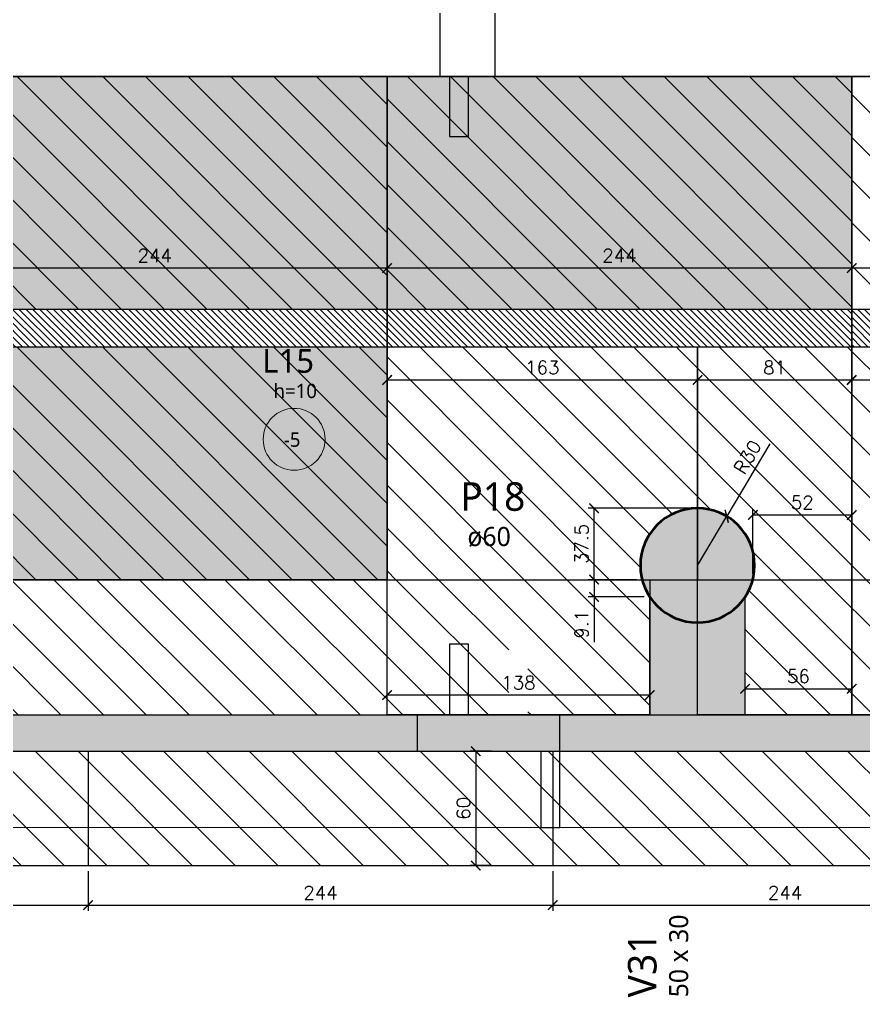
# Model space of a CAD drawing. Extents: x -32107 to -10774, y -8834 to 6017.
# Drawn here: x -29015 to -28572, y -7596 to -7083 of the extents above; entities that cross this region are included whole.
import ezdxf

# ---------------------------------------------------------------- set-up
doc = ezdxf.new("R2010")
doc.units = 0
doc.header["$PDMODE"] = 2
doc.header["$PDSIZE"] = 10
doc.layers.get('0').update_dxf_attribs({"lineweight": 13})
doc.layers.get('Defpoints').update_dxf_attribs({"lineweight": 13})
doc.layers.add('A-DETL', color=7, linetype='Continuous', lineweight=18, true_color=0x00a600)
for name, color, linetype, lineweight in [('A-FLOR', 7, 'Continuous', 18), ('A-FLOR-IDEN', 7, 'Continuous', 9), ('S-BEAM', 7, 'Continuous', 18), ('S-BEAM-IDEN', 7, 'Continuous', 9), ('S-COLS', 7, 'Continuous', 18), ('S-COLS-IDEN', 7, 'Continuous', 9)]:
    doc.layers.add(name, color=color, linetype=linetype, lineweight=lineweight)
for name, color, linetype in [('Cota', 4, 'Continuous'), ('Faixa Reesc', 8, 'Continuous'), ('Hachura 122x244', 253, 'Continuous'), ('Painéis', 200, 'Continuous'), ('Reaproveitamento', 251, 'Continuous')]:
    doc.layers.add(name, color=color, linetype=linetype)
doc.styles.add('Gadugi', font='gadugi.ttf', dxfattribs={"height": 15})
doc.styles.add('Gadugi_1', font='gadugi.ttf', dxfattribs={"height": 10})
doc.styles.add('Gadugi_3', font='gadugi.ttf', dxfattribs={"height": 7.5})
doc.styles.add('Gadugi_4', font='gadugi.ttf', dxfattribs={"height": 7.5})
doc.styles.add('ROMANS', font='romans.shx')
doc.dimstyles.new('Cota Paínel', dxfattribs={"dimtxt": 7, "dimasz": 5, "dimexe": 3, "dimexo": 3, "dimgap": 3, "dimtad": 1, "dimdec": 1, "dimzin": 12, "dimdsep": 46, "dimtxsty": 'ROMANS', "dimblk": 'ARCHTICK', "dimcen": 0, "dimclrd": 4, "dimclre": 4, "dimclrt": 1, "dimadec": 1, "dimazin": 3, "dimtfac": 1, "dimtdec": 1, "dimtmove": 0, "dimatfit": 3, "dimldrblk": 'OBLIQUE', "dimfxl": 0, "dimtolj": 1, "dimtzin": 12, "dimarcsym": 0})
pattern_1 = [(135, (47.011, -948.851), (-11.22532, -11.22532), [])]

# ---------------------------------------------------------------- blocks, each defined once
blk = doc.blocks.new('PED_TAG_LAJE_R01 - TÍTULO_ESPESSURA_REBAIXO-2413107-PL K 100 - FORMA DO 6º PAVIMENTO')
at = {"layer": 'A-FLOR-IDEN'}
blk.add_circle((-0.046, -0.667), 0.325, dxfattribs=at)
blk = doc.blocks.new('_ArchTick')
at = {"color": 0, "linetype": 'ByBlock', "const_width": 0.15}
blk.add_lwpolyline([(-0.5, -0.5), (0.5, 0.5)], dxfattribs=at)
blk = doc.blocks.new('*D149')
at = {"layer": 'Cota', "color": 4, "lineweight": -2, "transparency": 16777216}
for p, q in [((-29222.71, -7530.14), (-29222.71, -7550.92)), ((-28978.71, -7530.14), (-28978.71, -7550.92)), ((-29222.71, -7547.92), (-28978.71, -7547.92))]:
    blk.add_line(p, q, dxfattribs=at)
at = {"layer": 'Defpoints', "color": 0, "transparency": 16777216}
for p in [(-29222.71, -7527.14), (-28978.71, -7527.14), (-28978.71, -7547.92)]:
    blk.add_point(p, dxfattribs=at)
at = {"layer": 'Cota', "color": 4, "lineweight": -2, "transparency": 16777216, "xscale": 5, "yscale": 5, "zscale": 5, "rotation": 180}
blk.add_blockref('_ArchTick', (-29222.71, -7547.92), dxfattribs=at)
at = {"layer": 'Cota', "color": 4, "lineweight": -2, "transparency": 16777216, "xscale": 5, "yscale": 5, "zscale": 5}
blk.add_blockref('_ArchTick', (-28978.71, -7547.92), dxfattribs=at)
at = {"layer": 'Cota', "color": 1, "transparency": 16777216, "insert": (-29100.71, -7541.42), "char_height": 7, "attachment_point": 5, "style": 'ROMANS'}
blk.add_mtext('\\A1;244', dxfattribs=at)
blk = doc.blocks.new('_OBLIQUE')
at = {"color": 0, "linetype": 'ByBlock', "lineweight": -2}
for p, q in [((0, 0), (-1, 0)), ((-0.5, -0.5), (0.5, 0.5))]:
    blk.add_line(p, q, dxfattribs=at)
blk = doc.blocks.new('*D150')
at = {"layer": 'Cota', "color": 4, "lineweight": -2, "transparency": 16777216}
for p, q in [((-28978.71, -7530.14), (-28978.71, -7550.92)), ((-28734.71, -7530.14), (-28734.71, -7550.92)), ((-28978.71, -7547.92), (-28734.71, -7547.92))]:
    blk.add_line(p, q, dxfattribs=at)
at = {"layer": 'Defpoints', "color": 0, "transparency": 16777216}
for p in [(-28978.71, -7527.14), (-28734.71, -7527.14), (-28734.71, -7547.92)]:
    blk.add_point(p, dxfattribs=at)
at = {"layer": 'Cota', "color": 4, "lineweight": -2, "transparency": 16777216, "xscale": 5, "yscale": 5, "zscale": 5, "rotation": 180}
blk.add_blockref('_ArchTick', (-28978.71, -7547.92), dxfattribs=at)
at = {"layer": 'Cota', "color": 4, "lineweight": -2, "transparency": 16777216, "xscale": 5, "yscale": 5, "zscale": 5}
blk.add_blockref('_ArchTick', (-28734.71, -7547.92), dxfattribs=at)
at = {"layer": 'Cota', "color": 1, "transparency": 16777216, "insert": (-28856.71, -7541.42), "char_height": 7, "attachment_point": 5, "style": 'ROMANS'}
blk.add_mtext('\\A1;244', dxfattribs=at)
blk = doc.blocks.new('*D151')
at = {"layer": 'Cota', "color": 4, "lineweight": -2, "transparency": 16777216}
for p, q in [((-28734.71, -7530.14), (-28734.71, -7550.92)), ((-28490.71, -7530.14), (-28490.71, -7550.92)), ((-28734.71, -7547.92), (-28490.71, -7547.92))]:
    blk.add_line(p, q, dxfattribs=at)
at = {"layer": 'Defpoints', "color": 0, "transparency": 16777216}
for p in [(-28734.71, -7527.14), (-28490.71, -7527.14), (-28490.71, -7547.92)]:
    blk.add_point(p, dxfattribs=at)
at = {"layer": 'Cota', "color": 4, "lineweight": -2, "transparency": 16777216, "xscale": 5, "yscale": 5, "zscale": 5, "rotation": 180}
blk.add_blockref('_ArchTick', (-28734.71, -7547.92), dxfattribs=at)
at = {"layer": 'Cota', "color": 4, "lineweight": -2, "transparency": 16777216, "xscale": 5, "yscale": 5, "zscale": 5}
blk.add_blockref('_ArchTick', (-28490.71, -7547.92), dxfattribs=at)
at = {"layer": 'Cota', "color": 1, "transparency": 16777216, "insert": (-28612.71, -7541.42), "char_height": 7, "attachment_point": 5, "style": 'ROMANS'}
blk.add_mtext('\\A1;244', dxfattribs=at)
blk = doc.blocks.new('*D154')
at = {"layer": 'Cota', "color": 4, "lineweight": -2, "transparency": 16777216}
for p, q in [((-28766.79, -7467.14), (-28778.14, -7467.14)), ((-28775.14, -7467.14), (-28775.14, -7527.14)), ((-28766.79, -7527.14), (-28778.14, -7527.14))]:
    blk.add_line(p, q, dxfattribs=at)
at = {"layer": 'Defpoints', "color": 0, "transparency": 16777216}
for p in [(-28763.79, -7467.14), (-28775.14, -7527.14), (-28763.79, -7527.14)]:
    blk.add_point(p, dxfattribs=at)
at = {"layer": 'Cota', "color": 4, "lineweight": -2, "transparency": 16777216, "xscale": 5, "yscale": 5, "zscale": 5}
for p, rotation in [((-28775.14, -7467.14), 90), ((-28775.14, -7527.14), 270)]:
    blk.add_blockref('_ArchTick', p, dxfattribs=dict(at, rotation=rotation))
at = {"layer": 'Cota', "color": 1, "transparency": 16777216, "insert": (-28781.64, -7497.14), "char_height": 7, "attachment_point": 5, "rotation": 90, "style": 'ROMANS'}
blk.add_mtext('\\A1;60', dxfattribs=at)
blk = doc.blocks.new('122x244')
at = {"layer": 'Hachura 122x244'}
h = blk.add_hatch(color=256, dxfattribs=at)
h.dxf.hatch_style = 2
h.paths.add_polyline_path([(-30259.5, 9300.7), (-30015.5, 9300.7), (-30015.5, 9422.7), (-30259.5, 9422.7)])
at = {"layer": 'Painéis'}
blk.add_lwpolyline([(-30259.5, 9300.7), (-30015.5, 9300.7), (-30015.5, 9422.7), (-30259.5, 9422.7)], close=True, dxfattribs=at)
blk = doc.blocks.new('*D243')
at = {"layer": 'Cota', "color": 4, "lineweight": -2, "transparency": 16777216}
for p, q in [((-28821.71, -7258.14), (-28821.71, -7275.32)), ((-28658.71, -7258.14), (-28658.71, -7275.32)), ((-28821.71, -7272.32), (-28658.71, -7272.32))]:
    blk.add_line(p, q, dxfattribs=at)
at = {"layer": 'Defpoints', "color": 0, "transparency": 16777216}
for p in [(-28821.71, -7255.14), (-28658.71, -7255.14), (-28658.71, -7272.32)]:
    blk.add_point(p, dxfattribs=at)
at = {"layer": 'Cota', "color": 4, "lineweight": -2, "transparency": 16777216, "xscale": 5, "yscale": 5, "zscale": 5, "rotation": 180}
blk.add_blockref('_ArchTick', (-28821.71, -7272.32), dxfattribs=at)
at = {"layer": 'Cota', "color": 4, "lineweight": -2, "transparency": 16777216, "xscale": 5, "yscale": 5, "zscale": 5}
blk.add_blockref('_ArchTick', (-28658.71, -7272.32), dxfattribs=at)
at = {"layer": 'Cota', "color": 1, "transparency": 16777216, "insert": (-28740.21, -7265.82), "char_height": 7, "attachment_point": 5, "style": 'ROMANS'}
blk.add_mtext('\\A1;163', dxfattribs=at)
blk = doc.blocks.new('*D244')
at = {"layer": 'Cota', "color": 4, "lineweight": -2, "transparency": 16777216}
for p, q in [((-28658.71, -7258.14), (-28658.71, -7275.32)), ((-28577.71, -7258.14), (-28577.71, -7275.32)), ((-28658.71, -7272.32), (-28577.71, -7272.32))]:
    blk.add_line(p, q, dxfattribs=at)
at = {"layer": 'Defpoints', "color": 0, "transparency": 16777216}
for p in [(-28658.71, -7255.14), (-28577.71, -7255.14), (-28577.71, -7272.32)]:
    blk.add_point(p, dxfattribs=at)
at = {"layer": 'Cota', "color": 4, "lineweight": -2, "transparency": 16777216, "xscale": 5, "yscale": 5, "zscale": 5, "rotation": 180}
blk.add_blockref('_ArchTick', (-28658.71, -7272.32), dxfattribs=at)
at = {"layer": 'Cota', "color": 4, "lineweight": -2, "transparency": 16777216, "xscale": 5, "yscale": 5, "zscale": 5}
blk.add_blockref('_ArchTick', (-28577.71, -7272.32), dxfattribs=at)
at = {"layer": 'Cota', "color": 1, "transparency": 16777216, "insert": (-28618.21, -7265.82), "char_height": 7, "attachment_point": 5, "style": 'ROMANS'}
blk.add_mtext('\\A1;81', dxfattribs=at)
blk = doc.blocks.new('*D245')
at = {"layer": 'Cota', "color": 4, "lineweight": -2, "transparency": 16777216}
for p, q in [((-28577.71, -7258.14), (-28577.71, -7275.32)), ((-28426.71, -7258.14), (-28426.71, -7275.32)), ((-28577.71, -7272.32), (-28426.71, -7272.32))]:
    blk.add_line(p, q, dxfattribs=at)
at = {"layer": 'Defpoints', "color": 0, "transparency": 16777216}
for p in [(-28577.71, -7255.14), (-28426.71, -7255.14), (-28426.71, -7272.32)]:
    blk.add_point(p, dxfattribs=at)
at = {"layer": 'Cota', "color": 4, "lineweight": -2, "transparency": 16777216, "xscale": 5, "yscale": 5, "zscale": 5, "rotation": 180}
blk.add_blockref('_ArchTick', (-28577.71, -7272.32), dxfattribs=at)
at = {"layer": 'Cota', "color": 4, "lineweight": -2, "transparency": 16777216, "xscale": 5, "yscale": 5, "zscale": 5}
blk.add_blockref('_ArchTick', (-28426.71, -7272.32), dxfattribs=at)
at = {"layer": 'Cota', "color": 1, "transparency": 16777216, "insert": (-28502.21, -7265.82), "char_height": 7, "attachment_point": 5, "style": 'ROMANS'}
blk.add_mtext('\\A1;151', dxfattribs=at)
blk = doc.blocks.new('*D246')
at = {"layer": 'Cota', "color": 4, "lineweight": -2, "transparency": 16777216}
for p, q in [((-28661.71, -7339.64), (-28716.04, -7339.64)), ((-28713.04, -7377.14), (-28713.04, -7339.64)), ((-28690.76, -7377.14), (-28716.04, -7377.14))]:
    blk.add_line(p, q, dxfattribs=at)
at = {"layer": 'Defpoints', "color": 0, "transparency": 16777216}
for p in [(-28713.04, -7339.64), (-28658.71, -7339.64), (-28687.76, -7377.14)]:
    blk.add_point(p, dxfattribs=at)
at = {"layer": 'Cota', "color": 4, "lineweight": -2, "transparency": 16777216, "xscale": 5, "yscale": 5, "zscale": 5}
for p, rotation in [((-28713.04, -7339.64), 90), ((-28713.04, -7377.14), 270)]:
    blk.add_blockref('_ArchTick', p, dxfattribs=dict(at, rotation=rotation))
at = {"layer": 'Cota', "color": 1, "transparency": 16777216, "insert": (-28719.54, -7358.39), "char_height": 7, "attachment_point": 5, "rotation": 90, "style": 'ROMANS'}
blk.add_mtext('\\A1;37.5', dxfattribs=at)
blk = doc.blocks.new('*D247')
at = {"layer": 'Cota', "color": 4, "lineweight": -2, "transparency": 16777216}
for p, q in [((-28629.66, -7374.14), (-28629.66, -7340.17)), ((-28629.66, -7343.17), (-28577.71, -7343.17)), ((-28577.71, -7374.14), (-28577.71, -7340.17))]:
    blk.add_line(p, q, dxfattribs=at)
at = {"layer": 'Defpoints', "color": 0, "transparency": 16777216}
for p in [(-28577.71, -7343.17), (-28629.66, -7377.14), (-28577.71, -7377.14)]:
    blk.add_point(p, dxfattribs=at)
at = {"layer": 'Cota', "color": 4, "lineweight": -2, "transparency": 16777216, "xscale": 5, "yscale": 5, "zscale": 5, "rotation": 180}
blk.add_blockref('_ArchTick', (-28629.66, -7343.17), dxfattribs=at)
at = {"layer": 'Cota', "color": 4, "lineweight": -2, "transparency": 16777216, "xscale": 5, "yscale": 5, "zscale": 5}
blk.add_blockref('_ArchTick', (-28577.71, -7343.17), dxfattribs=at)
at = {"layer": 'Cota', "color": 1, "transparency": 16777216, "insert": (-28603.68, -7336.67), "char_height": 7, "attachment_point": 5, "style": 'ROMANS'}
blk.add_mtext('\\A1;52', dxfattribs=at)
blk = doc.blocks.new('*D248')
at = {"layer": 'Cota', "color": 4, "lineweight": -2, "transparency": 16777216}
for p in [(-28620.7, -7305.78), (-28658.71, -7369.64)]:
    blk.add_line(p, (-28643.36, -7343.86), dxfattribs=at)
at = {"layer": 'Defpoints', "color": 0, "transparency": 16777216}
for p in [(-28643.36, -7343.86), (-28658.71, -7369.64)]:
    blk.add_point(p, dxfattribs=at)
at = {"layer": 'Cota', "color": 4, "lineweight": -2, "transparency": 16777216, "xscale": 5, "yscale": 5, "zscale": 5, "rotation": 239.2377018583776}
blk.add_blockref('_ArchTick', (-28643.36, -7343.86), dxfattribs=at)
at = {"layer": 'Cota', "color": 1, "transparency": 16777216, "insert": (-28632.42, -7312.77), "char_height": 7, "attachment_point": 5, "rotation": 59.2377, "style": 'ROMANS'}
blk.add_mtext('\\A1;R30', dxfattribs=at)
blk = doc.blocks.new('*D231')
at = {"layer": 'Cota', "color": 4, "lineweight": -2, "transparency": 16777216}
for p, q in [((-28693.76, -7377.14), (-28716.04, -7377.14)), ((-28713.04, -7377.14), (-28713.04, -7386.22)), ((-28686.71, -7386.22), (-28716.04, -7386.22)), ((-28713.04, -7386.22), (-28713.04, -7409.89))]:
    blk.add_line(p, q, dxfattribs=at)
at = {"layer": 'Defpoints', "color": 0, "transparency": 16777216}
for p in [(-28713.04, -7377.14), (-28690.76, -7377.14), (-28683.71, -7386.22)]:
    blk.add_point(p, dxfattribs=at)
at = {"layer": 'Cota', "color": 4, "lineweight": -2, "transparency": 16777216, "xscale": 5, "yscale": 5, "zscale": 5}
for p, rotation in [((-28713.04, -7377.14), 90), ((-28713.04, -7386.22), 270)]:
    blk.add_blockref('_ArchTick', p, dxfattribs=dict(at, rotation=rotation))
at = {"layer": 'Cota', "color": 1, "transparency": 16777216, "insert": (-28719.54, -7400.56), "char_height": 7, "attachment_point": 5, "rotation": 90, "style": 'ROMANS'}
blk.add_mtext('\\A1;9.1', dxfattribs=at)
blk = doc.blocks.new('*D251')
at = {"layer": 'Cota', "color": 4, "lineweight": -2, "transparency": 16777216}
for p, q in [((-28577.71, -7232.14), (-28577.71, -7210.59)), ((-28507.71, -7213.59), (-28577.71, -7213.59)), ((-28507.71, -7232.14), (-28507.71, -7210.59))]:
    blk.add_line(p, q, dxfattribs=at)
at = {"layer": 'Defpoints', "color": 0, "transparency": 16777216}
for p in [(-28577.71, -7213.59), (-28577.71, -7235.14), (-28507.71, -7235.14)]:
    blk.add_point(p, dxfattribs=at)
at = {"layer": 'Cota', "color": 4, "lineweight": -2, "transparency": 16777216, "xscale": 5, "yscale": 5, "zscale": 5, "rotation": 180}
blk.add_blockref('_ArchTick', (-28577.71, -7213.59), dxfattribs=at)
at = {"layer": 'Cota', "color": 4, "lineweight": -2, "transparency": 16777216, "xscale": 5, "yscale": 5, "zscale": 5}
blk.add_blockref('_ArchTick', (-28507.71, -7213.59), dxfattribs=at)
at = {"layer": 'Cota', "color": 1, "transparency": 16777216, "insert": (-28542.71, -7207.09), "char_height": 7, "attachment_point": 5, "style": 'ROMANS'}
blk.add_mtext('\\A1;70', dxfattribs=at)
blk = doc.blocks.new('*D236')
at = {"layer": 'Cota', "color": 4, "lineweight": -2, "transparency": 16777216}
for p, q in [((-28821.71, -7232.14), (-28821.71, -7210.59)), ((-28577.71, -7213.59), (-28821.71, -7213.59)), ((-28577.71, -7232.14), (-28577.71, -7210.59))]:
    blk.add_line(p, q, dxfattribs=at)
at = {"layer": 'Defpoints', "color": 0, "transparency": 16777216}
for p in [(-28821.71, -7213.59), (-28821.71, -7235.14), (-28577.71, -7235.14)]:
    blk.add_point(p, dxfattribs=at)
at = {"layer": 'Cota', "color": 4, "lineweight": -2, "transparency": 16777216, "xscale": 5, "yscale": 5, "zscale": 5, "rotation": 180}
blk.add_blockref('_ArchTick', (-28821.71, -7213.59), dxfattribs=at)
at = {"layer": 'Cota', "color": 4, "lineweight": -2, "transparency": 16777216, "xscale": 5, "yscale": 5, "zscale": 5}
blk.add_blockref('_ArchTick', (-28577.71, -7213.59), dxfattribs=at)
at = {"layer": 'Cota', "color": 1, "transparency": 16777216, "insert": (-28699.71, -7207.09), "char_height": 7, "attachment_point": 5, "style": 'ROMANS'}
blk.add_mtext('\\A1;244', dxfattribs=at)
blk = doc.blocks.new('*D237')
at = {"layer": 'Cota', "color": 4, "lineweight": -2, "transparency": 16777216}
for p, q in [((-29065.71, -7232.14), (-29065.71, -7210.59)), ((-28821.71, -7213.59), (-29065.71, -7213.59)), ((-28821.71, -7232.14), (-28821.71, -7210.59))]:
    blk.add_line(p, q, dxfattribs=at)
at = {"layer": 'Defpoints', "color": 0, "transparency": 16777216}
for p in [(-29065.71, -7213.59), (-29065.71, -7235.14), (-28821.71, -7235.14)]:
    blk.add_point(p, dxfattribs=at)
at = {"layer": 'Cota', "color": 4, "lineweight": -2, "transparency": 16777216, "xscale": 5, "yscale": 5, "zscale": 5, "rotation": 180}
blk.add_blockref('_ArchTick', (-29065.71, -7213.59), dxfattribs=at)
at = {"layer": 'Cota', "color": 4, "lineweight": -2, "transparency": 16777216, "xscale": 5, "yscale": 5, "zscale": 5}
blk.add_blockref('_ArchTick', (-28821.71, -7213.59), dxfattribs=at)
at = {"layer": 'Cota', "color": 1, "transparency": 16777216, "insert": (-28943.71, -7207.09), "char_height": 7, "attachment_point": 5, "style": 'ROMANS'}
blk.add_mtext('\\A1;244', dxfattribs=at)
blk = doc.blocks.new('*D239')
at = {"layer": 'Cota', "color": 4, "lineweight": -2, "transparency": 16777216}
for p, q in [((-28821.71, -7445.14), (-28821.71, -7434.7)), ((-28683.71, -7445.14), (-28683.71, -7434.7)), ((-28683.71, -7437.7), (-28821.71, -7437.7))]:
    blk.add_line(p, q, dxfattribs=at)
at = {"layer": 'Defpoints', "color": 0, "transparency": 16777216}
for p in [(-28821.71, -7437.7), (-28821.71, -7448.14), (-28683.71, -7448.14)]:
    blk.add_point(p, dxfattribs=at)
at = {"layer": 'Cota', "color": 4, "lineweight": -2, "transparency": 16777216, "xscale": 5, "yscale": 5, "zscale": 5, "rotation": 180}
blk.add_blockref('_ArchTick', (-28821.71, -7437.7), dxfattribs=at)
at = {"layer": 'Cota', "color": 4, "lineweight": -2, "transparency": 16777216, "xscale": 5, "yscale": 5, "zscale": 5}
blk.add_blockref('_ArchTick', (-28683.71, -7437.7), dxfattribs=at)
at = {"layer": 'Cota', "color": 1, "transparency": 16777216, "insert": (-28752.71, -7431.2), "char_height": 7, "attachment_point": 5, "style": 'ROMANS'}
blk.add_mtext('\\A1;138', dxfattribs=at)
blk = doc.blocks.new('*D240')
at = {"layer": 'Cota', "color": 4, "lineweight": -2, "transparency": 16777216}
for p, q in [((-28633.71, -7445.14), (-28633.71, -7431.34)), ((-28633.71, -7434.34), (-28577.71, -7434.34)), ((-28577.71, -7445.14), (-28577.71, -7431.34))]:
    blk.add_line(p, q, dxfattribs=at)
at = {"layer": 'Defpoints', "color": 0, "transparency": 16777216}
for p in [(-28577.71, -7434.34), (-28633.71, -7448.14), (-28577.71, -7448.14)]:
    blk.add_point(p, dxfattribs=at)
at = {"layer": 'Cota', "color": 4, "lineweight": -2, "transparency": 16777216, "xscale": 5, "yscale": 5, "zscale": 5, "rotation": 180}
blk.add_blockref('_ArchTick', (-28633.71, -7434.34), dxfattribs=at)
at = {"layer": 'Cota', "color": 4, "lineweight": -2, "transparency": 16777216, "xscale": 5, "yscale": 5, "zscale": 5}
blk.add_blockref('_ArchTick', (-28577.71, -7434.34), dxfattribs=at)
at = {"layer": 'Cota', "color": 1, "transparency": 16777216, "insert": (-28605.71, -7427.84), "char_height": 7, "attachment_point": 5, "style": 'ROMANS'}
blk.add_mtext('\\A1;56', dxfattribs=at)

msp = doc.modelspace()

# ---------------------------------------------------------------- hatches: boundary and pattern name
at = {"layer": 'Faixa Reesc'}
h = msp.add_hatch(dxfattribs=at)
h.set_pattern_fill('ANSI31', color=256, scale=0.8, angle=90)
h.set_pattern_definition([(135, (476.8505, -10928.5464), (-1.79605122, -1.79605122), [])])
h.paths.add_polyline_path([(-29065.71, -7235.14), (-28821.71, -7235.14), (-28821.71, -7255.14), (-29065.71, -7255.14)])
h = msp.add_hatch(dxfattribs=at)
h.set_pattern_fill('ANSI31', color=256, scale=0.8, angle=90)
h.set_pattern_definition([(135, (232.8505, -10928.5464), (-1.79605122, -1.79605122), [])])
h.paths.add_polyline_path([(-28821.71, -7235.14), (-28577.71, -7235.14), (-28577.71, -7255.14), (-28821.71, -7255.14)])
h = msp.add_hatch(dxfattribs=at)
h.set_pattern_fill('ANSI31', color=256, scale=0.8, angle=90)
h.set_pattern_definition([(135, (47.0113, -948.8514), (-1.79605122, -1.79605122), [])])
h.paths.add_polyline_path([(-28577.71, -7235.14), (-28507.71, -7235.14), (-28426.71, -7235.14), (-28426.71, -7255.14), (-28577.71, -7255.14)])
at = {"layer": 'Reaproveitamento'}
h = msp.add_hatch(dxfattribs=at)
h.set_pattern_fill('ANSI31', color=256, scale=5, angle=90)
h.set_pattern_definition(pattern_1)
h.paths.add_polyline_path([(-28577.71, -7113.14), (-28507.71, -7113.14), (-28507.71, -7235.14), (-28577.71, -7235.14)])
h.paths.add_polyline_path([(-28507.71, -7092.14), (-28426.71, -7092.14), (-28426.71, -7235.14), (-28507.71, -7235.14)])
h.paths.add_polyline_path([(-28577.71, -7255.14), (-28426.71, -7255.14), (-28426.71, -7377.14), (-28577.71, -7377.14)])
h.paths.add_polyline_path([(-28658.71, -7255.14), (-28577.71, -7255.14), (-28577.71, -7377.14), (-28629.66, -7377.14, 0.063254), (-28628.71, -7369.64, 0.414214), (-28658.71, -7339.64)])
h.paths.add_polyline_path([(-28821.71, -7255.14), (-28658.71, -7255.14), (-28658.71, -7339.64, 0.414214), (-28688.71, -7369.64, 0.063254), (-28687.76, -7377.14), (-28821.71, -7377.14)])
h.paths.add_polyline_path([(-28535.29, -7212.34), (-28550.12, -7212.34), (-28550.12, -7201.84), (-28535.29, -7201.84)], flags=24)
h.paths.add_polyline_path([(-28518.37, -7159.33), (-28560.72, -7159.33), (-28560.72, -7135.34), (-28518.37, -7135.34)], flags=24)
h.paths.add_polyline_path([(-28515.92, -7143.88), (-28558.52, -7143.88), (-28558.52, -7107.89), (-28515.92, -7107.89)], flags=9)
h.paths.add_polyline_path([(-28492.22, -7173.89), (-28492.22, -7153.39), (-28481.72, -7153.39), (-28481.72, -7173.89)], flags=24)
h.paths.add_polyline_path([(-28460.79, -7212.34), (-28473.62, -7212.34), (-28473.62, -7201.84), (-28460.79, -7201.84)], flags=24)
h.paths.add_polyline_path([(-28423.98, -7112.4), (-28466.33, -7112.4), (-28466.33, -7088.41), (-28423.98, -7088.41)], flags=9)
h.paths.add_polyline_path([(-28492.96, -7271.07), (-28511.46, -7271.07), (-28511.46, -7260.57), (-28492.96, -7260.57)], flags=24)
h.paths.add_polyline_path([(-28611.79, -7271.07), (-28624.62, -7271.07), (-28624.62, -7260.57), (-28611.79, -7260.57)], flags=24)
h.paths.add_polyline_path([(-28596.27, -7341.92), (-28611.1, -7341.92), (-28611.1, -7331.42), (-28596.27, -7331.42)], flags=24)
h.paths.add_polyline_path([(-28622.41, -7306.22), (-28633.41, -7324.69), (-28642.43, -7319.32), (-28631.43, -7300.84)], flags=24)
h.paths.add_polyline_path([(-28729.96, -7271.07), (-28750.46, -7271.07), (-28750.46, -7260.57), (-28729.96, -7260.57)], flags=24)
h.paths.add_polyline_path([(-28711.79, -7370.81), (-28711.79, -7345.97), (-28701.29, -7345.97), (-28701.29, -7370.81)], flags=24)
h.paths.add_polyline_path([(-28775.53, -7300.24), (-28789.33, -7300.24), (-28789.33, -7282.24), (-28775.53, -7282.24)], flags=24)
h.paths.add_polyline_path([(-28765.11, -7280.7), (-28799.01, -7280.7), (-28799.01, -7250.7), (-28765.11, -7250.7)], flags=9)
h.paths.add_polyline_path([(-28768.48, -7289.81), (-28797.17, -7289.81), (-28797.17, -7271.81), (-28768.48, -7271.81)], flags=24)
h.paths.add_polyline_path([(-28760.05, -7368.32), (-28788.81, -7368.32), (-28788.81, -7344.32), (-28760.05, -7344.32)], flags=24)
h.paths.add_polyline_path([(-28753.42, -7352.87), (-28796.01, -7352.87), (-28796.01, -7316.88), (-28753.42, -7316.88)], flags=24)
h = msp.add_hatch(dxfattribs=at)
h.set_pattern_fill('ANSI31', color=256, scale=5, angle=90)
h.set_pattern_definition([(135, (-223.991, -10827.737), (-11.22532, -11.22532), [])])
h.paths.add_polyline_path([(-29065.71, -7235.14), (-28821.71, -7235.14), (-28821.71, -7113.14), (-29065.71, -7113.14)])
h = msp.add_hatch(dxfattribs=at)
h.set_pattern_fill('ANSI31', color=256, scale=5, angle=90)
h.set_pattern_definition([(135, (-467.991, -10827.737), (-11.22532, -11.22532), [])])
h.paths.add_polyline_path([(-28821.71, -7235.14), (-28577.71, -7235.14), (-28577.71, -7113.14), (-28821.71, -7113.14)])
h = msp.add_hatch(dxfattribs=at)
h.set_pattern_fill('ANSI31', color=256)
h.set_pattern_definition([(45, (47.0113, -948.8514), (-2.24506403, 2.24506403), [])])
h.paths.add_polyline_path([(-28577.71, -7235.14), (-28507.71, -7235.14), (-28426.71, -7235.14), (-28426.71, -7255.14), (-28577.71, -7255.14)], flags=17)
h.paths.add_polyline_path([(-28577.71, -7235.14), (-28426.71, -7235.14), (-28426.71, -7255.14), (-28577.71, -7255.14)])
h = msp.add_hatch(dxfattribs=at)
h.set_pattern_fill('ANSI31', color=256, scale=5, angle=90)
h.set_pattern_definition([(135, (-223.991, -10969.737), (-11.22532, -11.22532), [])])
h.paths.add_polyline_path([(-29065.71, -7377.14), (-28821.71, -7377.14), (-28821.71, -7255.14), (-29065.71, -7255.14)])
h = msp.add_hatch(dxfattribs=at)
h.set_pattern_fill('ANSI31', color=256, scale=5, angle=90)
h.set_pattern_definition(pattern_1)
h.paths.add_polyline_path([(-29309.71, -7377.14), (-29065.71, -7377.14), (-29065.71, -7448.14), (-29309.71, -7448.14)])
h.paths.add_polyline_path([(-29065.71, -7377.14), (-28821.71, -7377.14), (-28821.71, -7448.14), (-29065.71, -7448.14)])
h.paths.add_polyline_path([(-28821.71, -7377.14), (-28687.76, -7377.14, 0.083444), (-28683.71, -7386.22), (-28683.71, -7448.14), (-28747.79, -7448.14), (-28747.79, -7410.93), (-28757.79, -7410.93), (-28757.79, -7448.14), (-28821.71, -7448.14)])
h.paths.add_polyline_path([(-28633.71, -7386.22, 0.083444), (-28629.66, -7377.14), (-28577.71, -7377.14), (-28577.71, -7448.14), (-28633.71, -7448.14)])
h.paths.add_polyline_path([(-28577.71, -7377.14), (-28426.71, -7377.14), (-28426.71, -7448.14), (-28577.71, -7448.14)])
h.paths.add_polyline_path([(-28443.33, -7452.92), (-28487.24, -7452.92), (-28487.24, -7416.92), (-28443.33, -7416.92)], flags=9)
h.paths.add_polyline_path([(-28506.88, -7449.91), (-28549.23, -7449.91), (-28549.23, -7425.91), (-28506.88, -7425.91)], flags=9)
h = msp.add_hatch(dxfattribs=at)
h.set_pattern_fill('ANSI31', color=256, scale=5, angle=90)
h.set_pattern_definition([(135, (-1310.65, -9659.046), (-11.22532, -11.22532), [])])
h.paths.add_polyline_path([(-28407.71, -7527.14), (-28407.71, -7467.14), (-30686.71, -7467.14), (-30686.71, -7527.14)])
at = {"layer": 'S-BEAM', "true_color": 0xd9d9d9}
msp.add_hatch(color=254, dxfattribs=at).paths.add_polyline_path([(-28675.38, -7448.14), (-28633.71, -7448.14), (-28633.76, -7386.31), (-28637.49, -7390.85), (-28642.04, -7394.58), (-28647.23, -7397.36), (-28652.86, -7399.06), (-28658.71, -7399.64), (-28664.58, -7399.06), (-28670.23, -7397.34), (-28675.43, -7394.55), (-28679.98, -7390.8), (-28683.71, -7386.31), (-28683.71, -7448.14)], flags=0)
at = {"layer": 'S-BEAM', "true_color": 0xccffcc}
msp.add_hatch(color=254, dxfattribs=at).paths.add_polyline_path([(-28738.17, -7467.14), (-28407.71, -7467.14), (-28407.71, -7448.14), (-29309.71, -7448.14), (-29309.71, -7467.14)], flags=0)
at = {"layer": 'S-COLS', "true_color": 0x808080}
msp.add_hatch(color=8, dxfattribs=at).paths.add_polyline_path([(-28658.71, -7399.64), (-28652.86, -7399.06), (-28647.23, -7397.36), (-28642.04, -7394.58), (-28637.49, -7390.85), (-28633.76, -7386.31), (-28630.99, -7381.12), (-28629.28, -7375.49), (-28628.71, -7369.64), (-28629.28, -7363.79), (-28630.99, -7358.16), (-28633.76, -7352.97), (-28637.49, -7348.43), (-28642.04, -7344.7), (-28647.23, -7341.92), (-28652.86, -7340.22), (-28658.71, -7339.64), (-28664.56, -7340.22), (-28670.19, -7341.92), (-28675.38, -7344.7), (-28679.92, -7348.43), (-28683.65, -7352.97), (-28686.42, -7358.16), (-28688.13, -7363.79), (-28688.71, -7369.64), (-28688.13, -7375.49), (-28686.42, -7381.12), (-28683.65, -7386.31), (-28679.92, -7390.85), (-28675.38, -7394.58), (-28670.19, -7397.36), (-28664.56, -7399.06)], flags=0)

# ---------------------------------------------------------------- linework, layer by layer
at = {"layer": 'A-DETL'}
msp.add_line((-28407.71, -7467.14), (-30686.71, -7467.14), dxfattribs=at)
at = {"layer": 'A-FLOR'}
msp.add_line((-28367.71, -7507.14), (-30726.71, -7507.14), dxfattribs=at)
at = {"layer": 'Cota'}
for points in [[(-28788.98, -7144.61), (-28778.98, -7144.61), (-28778.98, -7113.14), (-28764.98, -7113.14), (-28764.98, -7073.14), (-28779.98, -7073.14), (-28779.98, -7036.75), (-28793.98, -7036.75), (-28793.98, -7113.14), (-28788.98, -7113.14), (-28788.98, -7144.61)], [(-28778.98, -7410.93), (-28788.98, -7410.93), (-28788.98, -7448.14), (-28805.98, -7448.14), (-28805.98, -7467.14), (-28740.98, -7467.14), (-28740.98, -7507.14), (-28730.98, -7507.14), (-28730.98, -7448.14), (-28778.98, -7448.14), (-28778.98, -7410.93)]]:
    msp.add_lwpolyline(points, dxfattribs=at)
at = {"layer": 'Painéis'}
for p, q in [((-28978.71, -7467.14), (-28978.71, -7527.14)), ((-28734.71, -7467.14), (-28734.71, -7527.14)), ((-30686.71, -7527.14), (-28407.67, -7527.14))]:
    msp.add_line(p, q, dxfattribs=at)
for points in [[(-28507.71, -7113.14), (-28577.71, -7113.14), (-28577.71, -7235.14), (-28507.71, -7235.14)], [(-28821.71, -7255.14), (-29065.71, -7255.14), (-29065.71, -7235.14), (-28821.71, -7235.14)], [(-28577.71, -7255.14), (-28821.71, -7255.14), (-28821.71, -7235.14), (-28577.71, -7235.14)], [(-28426.71, -7255.14), (-28577.71, -7255.14), (-28577.71, -7235.14), (-28426.71, -7235.14)], [(-28821.71, -7377.14), (-28658.71, -7377.14), (-28658.71, -7255.14), (-28821.71, -7255.14)], [(-28577.71, -7255.14), (-28658.71, -7255.14), (-28658.71, -7377.14), (-28577.71, -7377.14)], [(-28577.71, -7377.14), (-28426.71, -7377.14), (-28426.71, -7255.14), (-28577.71, -7255.14)], [(-28821.71, -7377.14), (-29065.71, -7377.14), (-29065.71, -7448.14), (-28821.71, -7448.14)], [(-28683.71, -7448.14), (-28821.71, -7448.14), (-28821.71, -7377.14), (-28683.71, -7377.14)], [(-28577.71, -7448.14), (-28658.71, -7448.14), (-28658.71, -7377.14), (-28577.71, -7377.14)], [(-28577.71, -7377.14), (-28426.71, -7377.14), (-28426.71, -7448.14), (-28577.71, -7448.14)]]:
    msp.add_lwpolyline(points, close=True, dxfattribs=at)
at = {"layer": 'S-BEAM', "lineweight": 25}
for p, q in [((-29309.71, -7113.14), (-28567.71, -7113.14)), ((-28683.71, -7448.14), (-28683.71, -7386.22)), ((-28633.71, -7448.14), (-28633.71, -7386.22)), ((-29309.71, -7448.14), (-28426.71, -7448.14)), ((-29309.71, -7467.14), (-28407.71, -7467.14))]:
    msp.add_line(p, q, dxfattribs=at)
for start, end in [(223.0495, 224.8458), (235.3935, 236.1344), (303.8656, 304.6065), (315.1542, 316.9505)]:
    msp.add_arc((-28658.71, -7369.64), 30, start, end, dxfattribs=at)
at = {"layer": 'S-COLS', "lineweight": 50}
for start, end in [(0, 180), (180, 0)]:
    msp.add_arc((-28658.71, -7369.64), 30, start, end, dxfattribs=at)

# ---------------------------------------------------------------- block references
at = {"layer": 'A-FLOR-IDEN', "xscale": 49.99999999999998, "yscale": 49.99999999999998, "zscale": 49.99999999999998}
msp.add_blockref('PED_TAG_LAJE_R01 - TÍTULO_ESPESSURA_REBAIXO-2413107-PL K 100 - FORMA DO 6º PAVIMENTO', (-28868.21, -7270.14), dxfattribs=at)
at = {"layer": 'Reaproveitamento'}
for p in [(1193.79, -16535.84), (1437.79, -16535.84), (1193.79, -16677.84)]:
    msp.add_blockref('122x244', p, dxfattribs=at)

# ---------------------------------------------------------------- texts
at = {"layer": 'A-FLOR-IDEN', "attachment_point": 1}
for s, insert, char_height, width, style in [('L15', (-28887.23, -7256.05), 12.5, 33.27, 'Gadugi_4'), ('h=10', (-28881.34, -7274.34), 7.5, 29.6624, 'Gadugi_3'), ('-5', (-28875.92, -7299.9), 7.5, 12.0253, 'Gadugi_3')]:
    msp.add_mtext(s, dxfattribs=dict(at, insert=insert, char_height=char_height, width=width, style=style))
at = {"layer": 'S-BEAM-IDEN', "attachment_point": 1, "rotation": 90}
for s, insert, char_height, width, style in [('50 x 30', (-28673.61, -7596.33), 10, 54.5147, 'Gadugi_1'), ('V31', (-28695.24, -7596.38), 15, 44.0928, 'Gadugi')]:
    msp.add_mtext(s, dxfattribs=dict(at, insert=insert, char_height=char_height, width=width, style=style))
at = {"layer": 'S-COLS-IDEN', "attachment_point": 1}
for s, insert, char_height, width, style in [('P18', (-28783.27, -7326.01), 15, 42.4894, 'Gadugi'), ('ø60', (-28779.52, -7349.5), 10, 28.4599, 'Gadugi_1')]:
    msp.add_mtext(s, dxfattribs=dict(at, insert=insert, char_height=char_height, width=width, style=style))

# ---------------------------------------------------------------- dimensions: what is measured, and where the dimension line sits
at = {"layer": 'Cota'}
for base, p1, p2, angle, override, picture, middle in [((-29065.71, -7213.59), (-28821.71, -7235.14), (-29065.71, -7235.14), 180, {"dimtmove": 1, "dimarcsym": 2}, '*D237', (-28943.71, -7207.09)), ((-28821.71, -7213.59), (-28577.71, -7235.14), (-28821.71, -7235.14), 180, {"dimarcsym": 2}, '*D236', (-28699.71, -7207.09)), ((-28577.71, -7213.59), (-28507.71, -7235.14), (-28577.71, -7235.14), 180, {"dimarcsym": 2}, '*D251', (-28542.71, -7207.09)), ((-28658.71, -7272.32), (-28821.71, -7255.14), (-28658.71, -7255.14), 180, {"dimarcsym": 2}, '*D243', (-28740.21, -7265.82)), ((-28577.71, -7272.32), (-28658.71, -7255.14), (-28577.71, -7255.14), 180, {"dimtmove": 1, "dimarcsym": 2}, '*D244', (-28618.21, -7265.82)), ((-28426.71, -7272.32), (-28577.71, -7255.14), (-28426.71, -7255.14), 180, {"dimtmove": 1, "dimarcsym": 2}, '*D245', (-28502.21, -7265.82)), ((-28577.7081, -7343.1725), (-28629.6608, -7377.1403), (-28577.7081, -7377.1403), 180, {"dimarcsym": 2}, '*D247', (-28603.6845, -7336.6725)), ((-28713.04, -7339.64), (-28687.76, -7377.14), (-28658.71, -7339.64), 90, {"dimarcsym": 2}, '*D246', (-28719.54, -7358.39)), ((-28577.71, -7434.34), (-28633.71, -7448.14), (-28577.71, -7448.14), 180, {"dimarcsym": 2}, '*D240', (-28605.71, -7427.84)), ((-28821.71, -7437.7), (-28683.71, -7448.14), (-28821.71, -7448.14), 180, {"dimarcsym": 2}, '*D239', (-28752.71, -7431.2)), ((-28775.14, -7527.14), (-28763.79, -7467.14), (-28763.79, -7527.14), 90, {"dimarcsym": 2}, '*D154', (-28781.64, -7497.14))]:
    dim = msp.add_linear_dim(base=base, p1=p1, p2=p2, angle=angle, dimstyle='Cota Paínel', override=override, dxfattribs=at)
    dim.commit()
    dim.dimension.update_dxf_attribs({"geometry": picture, "text_midpoint": middle})
dim = msp.add_radius_dim(center=(-28658.71, -7369.64), mpoint=(-28643.36, -7343.86), dimstyle='Cota Paínel', override={"dimarcsym": 2}, dxfattribs=at)
dim.commit()
dim.dimension.update_dxf_attribs({"geometry": '*D248', "text_midpoint": (-28626.83, -7316.09), "dimtype": 164})
dim = msp.add_linear_dim(base=(-28713.04, -7377.14), p1=(-28683.71, -7386.22), p2=(-28690.76, -7377.14), angle=90, dimstyle='Cota Paínel', override={"dimarcsym": 2}, dxfattribs=at)
dim.commit()
dim.dimension.update_dxf_attribs({"geometry": '*D231', "text_midpoint": (-28713.04, -7400.56), "dimtype": 160})
for base, p1, p2, picture, middle in [((-28978.71, -7547.92), (-29222.71, -7527.14), (-28978.71, -7527.14), '*D149', (-29100.71, -7541.42)), ((-28734.71, -7547.92), (-28978.71, -7527.14), (-28734.71, -7527.14), '*D150', (-28856.71, -7541.42)), ((-28490.71, -7547.92), (-28734.71, -7527.14), (-28490.71, -7527.14), '*D151', (-28612.71, -7541.42))]:
    dim = msp.add_linear_dim(base=base, p1=p1, p2=p2, dimstyle='Cota Paínel', override={"dimtmove": 1, "dimarcsym": 2}, dxfattribs=at)
    dim.commit()
    dim.dimension.update_dxf_attribs({"geometry": picture, "text_midpoint": middle})

doc.saveas('drawing.dxf')
